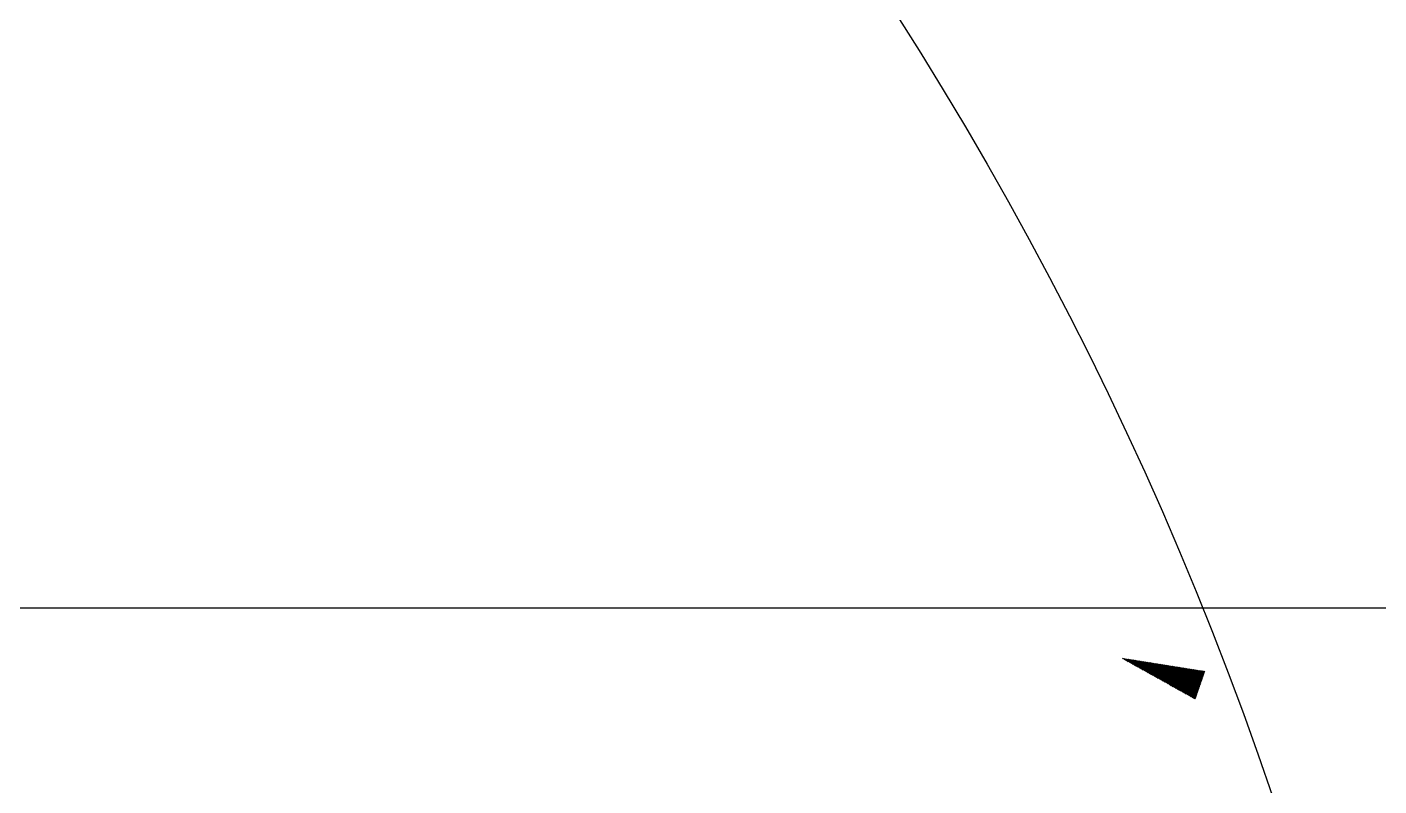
# Model space of a CAD drawing. Header units: millimetres. Extents: x 10462777 to 22643323, y 453826 to 1389191.
# Drawn here: x 11301335 to 11302111, y 584938 to 585374 of the extents above; entities that cross this region are included whole.
import ezdxf

# ---------------------------------------------------------------- set-up
doc = ezdxf.new("R2010")
doc.units = ezdxf.units.MM
doc.header["$LTSCALE"] = 200
doc.header["$MEASUREMENT"] = 0
doc.linetypes.add('CENTER', pattern=[2, 1.25, -0.25, 0.25, -0.25])
doc.layers.get('0').update_dxf_attribs({"linetype": 'CONTINUOUS'})
doc.layers.add('1', color=1, linetype='CENTER')
doc.layers.add('LAYOUT', color=8, linetype='CONTINUOUS', lineweight=25)

# ---------------------------------------------------------------- blocks, each defined once
blk = doc.blocks.new('A$C107C3577')
at = {"color": 4}
blk.add_line((2515, 232.38), (2515, 2116.11), dxfattribs=at)
blk = doc.blocks.new('r710ic')
at = {"layer": 'LAYOUT', "color": 3}
blk.add_circle((272041.37, 104232.63), 2050.12, dxfattribs=at)

msp = doc.modelspace()

# ---------------------------------------------------------------- hatches: boundary and pattern name
at = {"layer": '1', "linetype": 'Continuous'}
h = msp.add_hatch(dxfattribs=at)
h.set_pattern_fill('ANSI31', color=27, scale=0.300004, angle=135, style=0, pattern_type=0)
h.set_pattern_definition([(135, (11303330.49683, 577794.69363), (-0.212135048, -0.212135048), [])])
h.paths.add_polyline_path([(11301963.69153, 585011.82463), (11302011.44936, 585004.21457), (11302005.96648, 584988.33935)], flags=0)

# ---------------------------------------------------------------- block references
at = {"xscale": 1.000514211750324, "yscale": 1.000514211750324, "zscale": 1.000514211750324, "rotation": 270}
msp.add_blockref('A$C107C3577', (11300869.70675, 587557.02935, 0), dxfattribs=at)
at = {"layer": 'LAYOUT', "color": 2, "rotation": 270}
msp.add_blockref('r710ic', (11195875.24796, 856316.46559, 0), dxfattribs=at)

doc.saveas('drawing.dxf')
